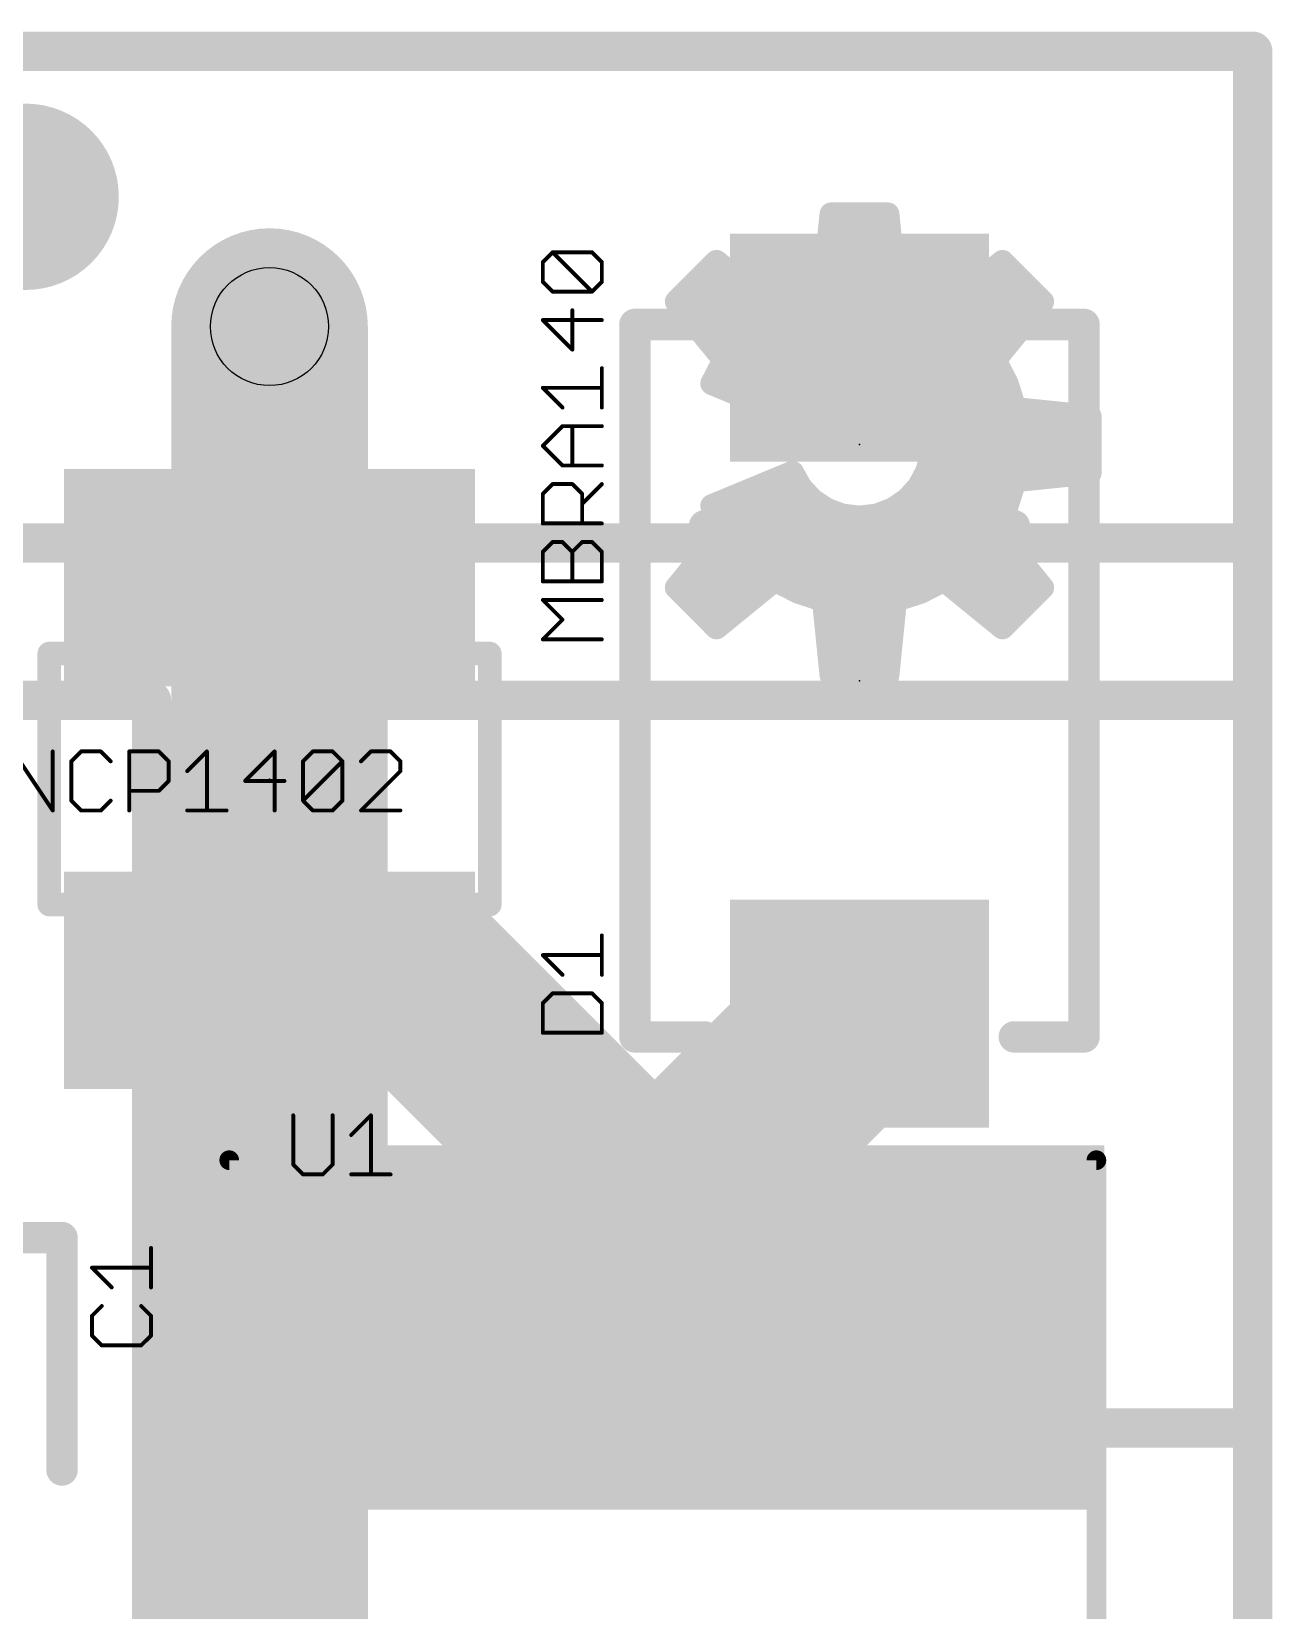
# Model space of a CAD drawing. Extents: x -119 to 41, y -19 to 17.
# Drawn here: x 4.81 to 12.83, y 6.44 to 16.64 of the extents above; entities that cross this region are included whole.
import ezdxf

# ---------------------------------------------------------------- set-up
doc = ezdxf.new("R2010")
doc.units = 0
for name, color, linetype in [('1', 12, 'CONTINUOUS'), ('16', 132, 'CONTINUOUS'), ('18', 110, 'CONTINUOUS'), ('20', 53, 'CONTINUOUS'), ('21', 53, 'CONTINUOUS'), ('22', 53, 'CONTINUOUS'), ('23', 53, 'CONTINUOUS'), ('24', 53, 'CONTINUOUS'), ('25', 253, 'CONTINUOUS'), ('27', 253, 'CONTINUOUS'), ('29', 253, 'CONTINUOUS'), ('31', 253, 'CONTINUOUS'), ('44', 253, 'CONTINUOUS'), ('51', 53, 'CONTINUOUS')]:
    doc.layers.add(name, color=color, linetype=linetype)

# ---------------------------------------------------------------- blocks, each defined once
blk = doc.blocks.new('RECT')
blk.add_solid([(-0.5, -0.5), (0.5, -0.5), (-0.5, 0.5), (0.5, 0.5)])
blk = doc.blocks.new('PIE')
at = {"const_width": 0.5}
blk.add_lwpolyline([(0, -0.25, 1), (0, 0.25, 1), (0, -0.25)], format="xyb", dxfattribs=at)
blk = doc.blocks.new('ROUNDV')
at = {"const_width": 0.5}
blk.add_lwpolyline([(0, -0.25, 1), (0, 0.25, 1), (0, -0.25)], format="xyb", dxfattribs=at)

msp = doc.modelspace()

# ---------------------------------------------------------------- linework, layer by layer
at = {"layer": '1'}
for points, const_width in [([(12.7, 16.51), (0, 16.51)], 0.254), ([(12.7, 13.335), (12.7, 16.51)], 0.254), ([(0, 13.335), (12.7, 13.335)], 0.254), ([(0, 12.319), (5.588, 12.319)], 0.254), ([(5.588, 12.319), (5.588, 0.254)], 0.254), ([(6.985, 12.319), (12.7, 12.319)], 0.254), ([(6.985, 7.62), (6.985, 12.319)], 0.254), ([(12.7, 12.319), (12.7, 7.62)], 0.254), ([(8.89, 8.9209), (7.3, 10.5109)], 1.27), ([(8.89, 9.026), (10.16, 10.296)], 1.27), ([(8.89, 8.27), (8.89, 9.026)], 1.27), ([(8.89, 8.27), (8.89, 8.9209)], 1.27), ([(12.7, 7.62), (6.985, 7.62)], 0.254)]:
    msp.add_lwpolyline(points, dxfattribs=dict(at, const_width=const_width))
for points, const_width in [([(12.7635, 16.51, 1), (12.6365, 16.51)], 0.127), ([(12.7, 16.4465, 1), (12.7, 16.5735)], 0.127), ([(12.7, 13.2715, 1), (12.7, 13.3985)], 0.127), ([(12.6365, 13.335, 1), (12.7635, 13.335)], 0.127), ([(5.6515, 12.319, 1), (5.5245, 12.319)], 0.127), ([(5.588, 12.2555, 1), (5.588, 12.3825)], 0.127), ([(6.985, 12.3825, 1), (6.985, 12.2555)], 0.127), ([(7.0485, 12.319, 1), (6.9215, 12.319)], 0.127), ([(12.7635, 12.319, 1), (12.6365, 12.319)], 0.127), ([(12.7, 12.2555, 1), (12.7, 12.3825)], 0.127), ([(7.5245, 10.7354, 1), (7.0755, 10.2864)], 0.635), ([(10.3845, 10.0715, 1), (9.9355, 10.5205)], 0.635), ([(9.2075, 9.026, 1), (8.5725, 9.026)], 0.635), ([(8.6655, 9.2505, 1), (9.1145, 8.8015)], 0.635), ([(9.2075, 8.9209, 1), (8.5725, 8.9209)], 0.635), ([(8.6655, 8.6964, 1), (9.1145, 9.1454)], 0.635), ([(8.5725, 8.27, 1), (9.2075, 8.27)], 0.635), ([(8.5725, 8.27, 1), (9.2075, 8.27)], 0.635), ([(6.985, 7.6835, 1), (6.985, 7.5565)], 0.127), ([(6.9215, 7.62, 1), (7.0485, 7.62)], 0.127), ([(12.6365, 7.62, 1), (12.7635, 7.62)], 0.127), ([(12.7, 7.5565, 1), (12.7, 7.6835)], 0.127)]:
    msp.add_lwpolyline(points, format="xyb", dxfattribs=dict(at, const_width=const_width))
at = {"layer": '16'}
for points, const_width in [([(0, 16.51), (12.7, 16.51)], 0.254), ([(12.7, 16.51), (12.7, 0)], 0.254), ([(6.35, 1.27), (6.35, 14.732)], 1.27)]:
    msp.add_lwpolyline(points, dxfattribs=dict(at, const_width=const_width))
for points, const_width in [([(12.7635, 16.51, 1), (12.6365, 16.51)], 0.127), ([(12.7, 16.4465, 1), (12.7, 16.5735)], 0.127), ([(6.6675, 14.732, 1), (6.0325, 14.732)], 0.635)]:
    msp.add_lwpolyline(points, format="xyb", dxfattribs=dict(at, const_width=const_width))
at = {"layer": '20', "const_width": 0.254}
for points in [[(12.7, 16.51), (0, 16.51)], [(12.7, 0), (12.7, 16.51)]]:
    msp.add_lwpolyline(points, dxfattribs=at)
at = {"layer": '20', "const_width": 0.127}
for points in [[(12.7635, 16.51, 1), (12.6365, 16.51)], [(12.7, 16.4465, 1), (12.7, 16.5735)]]:
    msp.add_lwpolyline(points, format="xyb", dxfattribs=at)
at = {"layer": '21'}
for points, const_width in [([(8.71, 10.146), (8.71, 14.746)], 0.2032), ([(8.71, 14.746), (9.16, 14.746)], 0.2032), ([(11.16, 14.746), (11.61, 14.746)], 0.2032), ([(11.61, 14.746), (11.61, 10.146)], 0.2032), ([(9.16, 13.446), (11.16, 13.446)], 0.2032), ([(4.9276, 11.0006), (4.9276, 12.6214)], 0.1524), ([(4.9276, 12.6214), (5.0224, 12.6214)], 0.1524), ([(5.8276, 12.6214), (5.9224, 12.6214)], 0.1524), ([(6.7776, 12.6214), (6.8724, 12.6214)], 0.1524), ([(7.6776, 12.6214), (7.7724, 12.6214)], 0.1524), ([(7.7724, 12.6214), (7.7724, 11.0006)], 0.1524), ([(5.0224, 11.0006), (4.9276, 11.0006)], 0.1524), ([(6.8724, 11.0006), (5.8276, 11.0006)], 0.1524), ([(7.7724, 11.0006), (7.6776, 11.0006)], 0.1524), ([(9.16, 10.146), (8.71, 10.146)], 0.2032), ([(11.61, 10.146), (11.16, 10.146)], 0.2032), ([(2.61, 8.85), (5.01, 8.85)], 0.2032), ([(5.01, 8.85), (5.01, 7.35)], 0.2032)]:
    msp.add_lwpolyline(points, dxfattribs=dict(at, const_width=const_width))
for points, const_width in [([(8.7608, 14.746, 1), (8.6592, 14.746)], 0.1016), ([(8.71, 14.7968, 1), (8.71, 14.6952)], 0.1016), ([(9.16, 14.6952, 1), (9.16, 14.7968)], 0.1016), ([(11.16, 14.7968, 1), (11.16, 14.6952)], 0.1016), ([(11.6608, 14.746, 1), (11.5592, 14.746)], 0.1016), ([(11.61, 14.6952, 1), (11.61, 14.7968)], 0.1016), ([(9.16, 13.4968, 1), (9.16, 13.3952)], 0.1016), ([(11.16, 13.3952, 1), (11.16, 13.4968)], 0.1016), ([(4.9657, 12.6214, 1), (4.8895, 12.6214)], 0.0762), ([(4.9276, 12.6595, 1), (4.9276, 12.5833)], 0.0762), ([(5.0224, 12.5833, 1), (5.0224, 12.6595)], 0.0762), ([(5.8276, 12.6595, 1), (5.8276, 12.5833)], 0.0762), ([(5.9224, 12.5833, 1), (5.9224, 12.6595)], 0.0762), ([(6.7776, 12.6595, 1), (6.7776, 12.5833)], 0.0762), ([(6.8724, 12.5833, 1), (6.8724, 12.6595)], 0.0762), ([(7.6776, 12.6595, 1), (7.6776, 12.5833)], 0.0762), ([(7.8105, 12.6214, 1), (7.7343, 12.6214)], 0.0762), ([(7.7724, 12.5833, 1), (7.7724, 12.6595)], 0.0762), ([(4.9276, 11.0387, 1), (4.9276, 10.9625)], 0.0762), ([(4.8895, 11.0006, 1), (4.9657, 11.0006)], 0.0762), ([(5.0224, 10.9625, 1), (5.0224, 11.0387)], 0.0762), ([(5.8276, 11.0387, 1), (5.8276, 10.9625)], 0.0762), ([(6.8724, 10.9625, 1), (6.8724, 11.0387)], 0.0762), ([(7.6776, 11.0387, 1), (7.6776, 10.9625)], 0.0762), ([(7.7343, 11.0006, 1), (7.8105, 11.0006)], 0.0762), ([(7.7724, 10.9625, 1), (7.7724, 11.0387)], 0.0762), ([(8.71, 10.1968, 1), (8.71, 10.0952)], 0.1016), ([(8.6592, 10.146, 1), (8.7608, 10.146)], 0.1016), ([(9.16, 10.0952, 1), (9.16, 10.1968)], 0.1016), ([(11.16, 10.1968, 1), (11.16, 10.0952)], 0.1016), ([(11.5592, 10.146, 1), (11.6608, 10.146)], 0.1016), ([(11.61, 10.0952, 1), (11.61, 10.1968)], 0.1016), ([(5.0608, 8.85, 1), (4.9592, 8.85)], 0.1016), ([(5.01, 8.7992, 1), (5.01, 8.9008)], 0.1016), ([(4.9592, 7.35, 1), (5.0608, 7.35)], 0.1016)]:
    msp.add_lwpolyline(points, format="xyb", dxfattribs=dict(at, const_width=const_width))
at = {"layer": '22'}
for points, const_width in [([(9.928, 14.9749), (9.9772, 15.4588)], 0.15), ([(9.9763, 15.45), (10.3437, 15.45)], 0.15), ([(9.9772, 15.4588), (10.3428, 15.4588)], 0.15), ([(10.3428, 15.4588), (10.392, 14.9749)], 0.15), ([(9.9611, 15.3), (10.3589, 15.3)], 0.15), ([(8.978, 14.8935), (9.2365, 15.152)], 0.15), ([(9.2345, 15.15), (9.239, 15.15)], 0.15), ([(9.2365, 15.152), (9.6135, 14.8446)], 0.15), ([(9.9458, 15.15), (10.3742, 15.15)], 0.15), ([(10.7065, 14.8446), (11.0835, 15.152)], 0.15), ([(11.081, 15.15), (11.0855, 15.15)], 0.15), ([(11.0835, 15.152), (11.342, 14.8935)], 0.15), ([(9.0845, 15), (9.4229, 15)], 0.15), ([(9.6135, 14.8446), (9.7653, 14.9228)], 0.15), ([(9.7653, 14.9228), (9.928, 14.9749)], 0.15), ([(9.9306, 15), (10.3894, 15)], 0.15), ([(10.392, 14.9749), (10.5547, 14.9228)], 0.15), ([(10.5547, 14.9228), (10.7065, 14.8446)], 0.15), ([(10.8971, 15), (11.2355, 15)], 0.15), ([(9.2854, 14.5165), (8.978, 14.8935)], 0.15), ([(9.0135, 14.85), (9.6069, 14.85)], 0.15), ([(9.624, 14.85), (10.696, 14.85)], 0.15), ([(10.7131, 14.85), (11.3065, 14.85)], 0.15), ([(11.342, 14.8935), (11.0346, 14.5165)], 0.15), ([(9.1358, 14.7), (11.1842, 14.7)], 0.15), ([(9.2072, 14.3647), (9.2854, 14.5165)], 0.15), ([(9.2581, 14.55), (11.0619, 14.55)], 0.15), ([(11.0346, 14.5165), (11.1128, 14.3647)], 0.15), ([(10.0585, 14.4276), (9.9527, 14.3903)], 0.15), ([(10.1702, 14.4385), (10.0585, 14.4276)], 0.15), ([(10.2813, 14.4227), (10.1702, 14.4385)], 0.15), ([(10.3854, 14.3809), (10.2813, 14.4227)], 0.15), ([(9.7269, 14.1494), (9.2072, 14.3647)], 0.15), ([(9.2254, 14.4), (9.9801, 14.4)], 0.15), ([(9.8587, 14.329), (9.782, 14.2472)], 0.15), ([(9.9527, 14.3903), (9.8587, 14.329)], 0.15), ([(10.3377, 14.4), (11.0946, 14.4)], 0.15), ([(10.4766, 14.3155), (10.3854, 14.3809)], 0.15), ([(10.5496, 14.2303), (10.4766, 14.3155)], 0.15), ([(11.1128, 14.3647), (11.1649, 14.202)], 0.15), ([(9.4841, 14.25), (9.7846, 14.25)], 0.15), ([(9.782, 14.2472), (9.7269, 14.1494)], 0.15), ([(10.5328, 14.25), (11.1495, 14.25)], 0.15), ([(10.6004, 14.1302), (10.5496, 14.2303)], 0.15), ([(11.1649, 14.202), (11.6488, 14.1528)], 0.15), ([(10.6258, 14.021), (10.6004, 14.1302)], 0.15), ([(10.6074, 14.1), (11.6488, 14.1)], 0.15), ([(11.6488, 14.1528), (11.6488, 13.7872)], 0.15), ([(10.6246, 13.9088), (10.6258, 14.021)], 0.15), ([(10.5968, 13.8001), (10.6246, 13.9088)], 0.15), ([(10.6251, 13.95), (11.6488, 13.95)], 0.15), ([(9.2072, 13.5753), (9.7269, 13.7906)], 0.15), ([(9.7269, 13.7906), (9.7807, 13.6944)], 0.15), ([(10.5439, 13.7011), (10.5968, 13.8001)], 0.15), ([(10.5967, 13.8), (11.6488, 13.8)], 0.15), ([(9.7807, 13.6944), (9.8555, 13.6135)], 0.15), ([(10.469, 13.6176), (10.5439, 13.7011)], 0.15), ([(11.1649, 13.738), (11.1128, 13.5753)], 0.15), ([(11.6488, 13.7872), (11.1649, 13.738)], 0.15), ([(9.3875, 13.65), (9.8218, 13.65)], 0.15), ([(9.8555, 13.6135), (9.9472, 13.5523)], 0.15), ([(10.3764, 13.5542), (10.469, 13.6176)], 0.15), ([(10.4981, 13.65), (11.1367, 13.65)], 0.15), ([(9.2854, 13.4235), (9.2072, 13.5753)], 0.15), ([(9.246, 13.5), (11.074, 13.5)], 0.15), ([(9.9472, 13.5523), (10.0506, 13.5141)], 0.15), ([(10.0506, 13.5141), (10.16, 13.5012)], 0.15), ([(10.16, 13.5012), (10.2714, 13.5147)], 0.15), ([(10.2714, 13.5147), (10.3764, 13.5542)], 0.15), ([(11.1128, 13.5753), (11.0346, 13.4235)], 0.15), ([(8.978, 13.0465), (9.2854, 13.4235)], 0.15), ([(11.0346, 13.4235), (11.342, 13.0465)], 0.15), ([(9.2255, 13.35), (11.0945, 13.35)], 0.15), ([(9.1032, 13.2), (11.2168, 13.2)], 0.15), ([(9.6135, 13.0954), (9.2365, 12.788)], 0.15), ([(9.7653, 13.0172), (9.6135, 13.0954)], 0.15), ([(10.7065, 13.0954), (10.5547, 13.0172)], 0.15), ([(11.0835, 12.788), (10.7065, 13.0954)], 0.15), ([(9.2365, 12.788), (8.978, 13.0465)], 0.15), ([(8.9809, 13.05), (9.5578, 13.05)], 0.15), ([(9.7016, 13.05), (10.6184, 13.05)], 0.15), ([(9.928, 12.9651), (9.7653, 13.0172)], 0.15), ([(10.5547, 13.0172), (10.392, 12.9651)], 0.15), ([(10.7622, 13.05), (11.3391, 13.05)], 0.15), ([(11.342, 13.0465), (11.0835, 12.788)], 0.15), ([(9.1245, 12.9), (9.3739, 12.9)], 0.15), ([(9.9772, 12.4812), (9.928, 12.9651)], 0.15), ([(9.9346, 12.9), (10.3854, 12.9)], 0.15), ([(10.392, 12.9651), (10.3428, 12.4812)], 0.15), ([(10.9461, 12.9), (11.1955, 12.9)], 0.15), ([(9.9499, 12.75), (10.3701, 12.75)], 0.15), ([(9.9651, 12.6), (10.3549, 12.6)], 0.15), ([(10.3428, 12.4812), (9.9772, 12.4812)], 0.15), ([(9.3225, 8.1715), (8.4582, 8.7477)], 0.1524), ([(8.4582, 8.7477), (9.3225, 8.7477)], 0.1524), ([(6.7825, 7.5478), (6.7825, 8.124)], 0.1524), ([(8.4582, 8.1715), (9.3225, 8.1715)], 0.1524), ([(5.9182, 7.8359), (6.7825, 7.8359)], 0.1524), ([(8.4582, 7.5478), (8.4582, 7.8359)], 0.1524), ([(9.3225, 7.5478), (9.3225, 7.8359)], 0.1524), ([(8.4582, 7.6919), (9.3225, 7.6919)], 0.1524), ([(5.9182, 7.0444), (6.0623, 7.1885)], 0.1524), ([(6.0623, 7.1885), (6.7825, 7.1885)], 0.1524), ([(5.9182, 6.7563), (5.9182, 7.0444)], 0.1524), ([(6.0623, 6.6123), (5.9182, 6.7563)], 0.1524), ([(6.7825, 6.6123), (6.0623, 6.6123)], 0.1524)]:
    msp.add_lwpolyline(points, dxfattribs=dict(at, const_width=const_width))
for points, const_width in [([(9.9763, 15.4875, 1), (9.9763, 15.4125)], 0.075), ([(9.9772, 15.4963, 1), (9.9772, 15.4213)], 0.075), ([(10.0145, 15.455, 1), (9.9399, 15.4626)], 0.075), ([(10.3801, 15.4626, 1), (10.3055, 15.455)], 0.075), ([(10.3428, 15.4213, 1), (10.3428, 15.4963)], 0.075), ([(10.3437, 15.4125, 1), (10.3437, 15.4875)], 0.075), ([(9.9611, 15.3375, 1), (9.9611, 15.2625)], 0.075), ([(10.3589, 15.2625, 1), (10.3589, 15.3375)], 0.075), ([(9.2345, 15.1875, 1), (9.2345, 15.1125)], 0.075), ([(9.2602, 15.1811, 1), (9.2128, 15.1229)], 0.075), ([(9.263, 15.1255, 1), (9.21, 15.1785)], 0.075), ([(9.239, 15.1125, 1), (9.239, 15.1875)], 0.075), ([(9.9458, 15.1875, 1), (9.9458, 15.1125)], 0.075), ([(10.3742, 15.1125, 1), (10.3742, 15.1875)], 0.075), ([(11.081, 15.1875, 1), (11.081, 15.1125)], 0.075), ([(11.11, 15.1785, 1), (11.057, 15.1255)], 0.075), ([(11.1072, 15.1229, 1), (11.0598, 15.1811)], 0.075), ([(11.0855, 15.1125, 1), (11.0855, 15.1875)], 0.075), ([(9.0845, 15.0375, 1), (9.0845, 14.9625)], 0.075), ([(9.4229, 14.9625, 1), (9.4229, 15.0375)], 0.075), ([(9.7539, 14.9585, 1), (9.7768, 14.8871)], 0.075), ([(9.7825, 14.8895, 1), (9.7482, 14.9562)], 0.075), ([(9.8907, 14.9787, 1), (9.9653, 14.9711)], 0.075), ([(9.9306, 15.0375, 1), (9.9306, 14.9625)], 0.075), ([(9.9394, 14.9392, 1), (9.9166, 15.0106)], 0.075), ([(10.4034, 15.0106, 1), (10.3806, 14.9392)], 0.075), ([(10.3547, 14.9711, 1), (10.4293, 14.9787)], 0.075), ([(10.3894, 14.9625, 1), (10.3894, 15.0375)], 0.075), ([(10.5718, 14.9562, 1), (10.5375, 14.8895)], 0.075), ([(10.5432, 14.8871, 1), (10.5661, 14.9585)], 0.075), ([(10.8971, 15.0375, 1), (10.8971, 14.9625)], 0.075), ([(11.2355, 14.9625, 1), (11.2355, 15.0375)], 0.075), ([(9.0071, 14.9172, 1), (8.9489, 14.8698)], 0.075), ([(8.9515, 14.92, 1), (9.0045, 14.867)], 0.075), ([(9.0135, 14.8875, 1), (9.0135, 14.8125)], 0.075), ([(9.5963, 14.8779, 1), (9.6307, 14.8113)], 0.075), ([(9.624, 14.8875, 1), (9.624, 14.8125)], 0.075), ([(9.5898, 14.8155, 1), (9.6372, 14.8737)], 0.075), ([(9.6069, 14.8125, 1), (9.6069, 14.8875)], 0.075), ([(10.6828, 14.8737, 1), (10.7302, 14.8155)], 0.075), ([(10.7131, 14.8875, 1), (10.7131, 14.8125)], 0.075), ([(10.6893, 14.8113, 1), (10.7237, 14.8779)], 0.075), ([(10.696, 14.8125, 1), (10.696, 14.8875)], 0.075), ([(11.3065, 14.8125, 1), (11.3065, 14.8875)], 0.075), ([(11.3711, 14.8698, 1), (11.3129, 14.9172)], 0.075), ([(11.3155, 14.867, 1), (11.3685, 14.92)], 0.075), ([(9.1358, 14.7375, 1), (9.1358, 14.6625)], 0.075), ([(11.1842, 14.6625, 1), (11.1842, 14.7375)], 0.075), ([(9.2581, 14.5875, 1), (9.2581, 14.5125)], 0.075), ([(9.3187, 14.4993, 1), (9.2521, 14.5337)], 0.075), ([(9.2563, 14.4928, 1), (9.3145, 14.5402)], 0.075), ([(11.0679, 14.5337, 1), (11.0013, 14.4993)], 0.075), ([(11.0055, 14.5402, 1), (11.0637, 14.4928)], 0.075), ([(11.0619, 14.5125, 1), (11.0619, 14.5875)], 0.075), ([(10.0548, 14.4649, 1), (10.0622, 14.3902)], 0.075), ([(10.071, 14.3922, 1), (10.0461, 14.4629)], 0.075), ([(10.1755, 14.4757, 1), (10.1649, 14.4014)], 0.075), ([(10.1738, 14.4012, 1), (10.1665, 14.4759)], 0.075), ([(10.2952, 14.4575, 1), (10.2673, 14.3879)], 0.075), ([(10.276, 14.3855, 1), (10.2866, 14.4598)], 0.075), ([(9.2216, 14.3993, 1), (9.1928, 14.3301)], 0.075), ([(9.1739, 14.3819, 1), (9.2405, 14.3475)], 0.075), ([(9.2254, 14.4375, 1), (9.2254, 14.3625)], 0.075), ([(9.8382, 14.3605, 1), (9.8792, 14.2976)], 0.075), ([(9.886, 14.3034, 1), (9.8313, 14.3547)], 0.075), ([(9.9402, 14.4257, 1), (9.9651, 14.355)], 0.075), ([(9.9731, 14.3589, 1), (9.9322, 14.4218)], 0.075), ([(9.9801, 14.3625, 1), (9.9801, 14.4375)], 0.075), ([(10.3377, 14.4375, 1), (10.3377, 14.3625)], 0.075), ([(10.4072, 14.4113, 1), (10.3635, 14.3504)], 0.075), ([(10.3714, 14.3461, 1), (10.3994, 14.4156)], 0.075), ([(10.505, 14.3399, 1), (10.4481, 14.2911)], 0.075), ([(10.4547, 14.285, 1), (10.4984, 14.346)], 0.075), ([(11.1485, 14.3761, 1), (11.0771, 14.3532)], 0.075), ([(11.0795, 14.3475, 1), (11.1462, 14.3818)], 0.075), ([(11.0946, 14.3625, 1), (11.0946, 14.4375)], 0.075), ([(9.4841, 14.2875, 1), (9.4841, 14.2125)], 0.075), ([(9.7546, 14.2728, 1), (9.8093, 14.2215)], 0.075), ([(9.8146, 14.2288, 1), (9.7493, 14.2656)], 0.075), ([(9.7846, 14.2125, 1), (9.7846, 14.2875)], 0.075), ([(10.5328, 14.2875, 1), (10.5328, 14.2125)], 0.075), ([(10.5831, 14.2473, 1), (10.5162, 14.2134)], 0.075), ([(10.5212, 14.2059, 1), (10.5781, 14.2547)], 0.075), ([(11.1687, 14.2393, 1), (11.1611, 14.1647)], 0.075), ([(11.1495, 14.2125, 1), (11.1495, 14.2875)], 0.075), ([(9.6942, 14.1678, 1), (9.7596, 14.131)], 0.075), ([(9.7125, 14.1148, 1), (9.7413, 14.184)], 0.075), ([(10.6369, 14.1388, 1), (10.5638, 14.1217)], 0.075), ([(10.5669, 14.1133, 1), (10.6338, 14.1472)], 0.075), ([(10.6074, 14.1375, 1), (10.6074, 14.0625)], 0.075), ([(11.1292, 14.1906, 1), (11.2006, 14.2134)], 0.075), ([(11.6863, 14.1528, 1), (11.6113, 14.1528)], 0.075), ([(11.645, 14.1155, 1), (11.6526, 14.1901)], 0.075), ([(11.6488, 14.0625, 1), (11.6488, 14.1375)], 0.075), ([(10.6633, 14.0206, 1), (10.5883, 14.0214)], 0.075), ([(10.6251, 13.9875, 1), (10.6251, 13.9125)], 0.075), ([(10.6609, 13.8995, 1), (10.5883, 13.9181)], 0.075), ([(10.5893, 14.0125, 1), (10.6624, 14.0295)], 0.075), ([(11.6488, 13.9125, 1), (11.6488, 13.9875)], 0.075), ([(9.7596, 13.8089, 1), (9.6942, 13.7723)], 0.075), ([(9.7413, 13.756, 1), (9.7125, 13.8252)], 0.075), ([(10.5967, 13.8375, 1), (10.5967, 13.7625)], 0.075), ([(10.6298, 13.7824, 1), (10.5637, 13.8178)], 0.075), ([(10.5871, 13.9092, 1), (10.6621, 13.9084)], 0.075), ([(11.6488, 13.7625, 1), (11.6488, 13.8375)], 0.075), ([(9.8083, 13.7199, 1), (9.7532, 13.669)], 0.075), ([(10.5718, 13.6761, 1), (10.516, 13.7261)], 0.075), ([(10.5604, 13.8094, 1), (10.6331, 13.7908)], 0.075), ([(11.1611, 13.7753, 1), (11.1687, 13.7007)], 0.075), ([(11.2006, 13.7266, 1), (11.1292, 13.7494)], 0.075), ([(11.6113, 13.7872, 1), (11.6863, 13.7872)], 0.075), ([(11.6526, 13.7499, 1), (11.645, 13.8245)], 0.075), ([(9.3875, 13.6875, 1), (9.3875, 13.6125)], 0.075), ([(9.748, 13.6761, 1), (9.8135, 13.7128)], 0.075), ([(9.8764, 13.6447, 1), (9.8347, 13.5823)], 0.075), ([(9.8218, 13.6125, 1), (9.8218, 13.6875)], 0.075), ([(9.828, 13.5881, 1), (9.8831, 13.639)], 0.075), ([(10.4411, 13.6426, 1), (10.4969, 13.5925)], 0.075), ([(10.4902, 13.5866, 1), (10.4478, 13.6485)], 0.075), ([(10.4981, 13.6875, 1), (10.4981, 13.6125)], 0.075), ([(10.5108, 13.7188, 1), (10.577, 13.6834)], 0.075), ([(11.1367, 13.6125, 1), (11.1367, 13.6875)], 0.075), ([(9.2405, 13.5925, 1), (9.1739, 13.5581)], 0.075), ([(9.1928, 13.6099, 1), (9.2216, 13.5407)], 0.075), ([(9.246, 13.5375, 1), (9.246, 13.4625)], 0.075), ([(9.9601, 13.5875, 1), (9.9342, 13.5171)], 0.075), ([(9.9263, 13.5211, 1), (9.968, 13.5835)], 0.075), ([(10.055, 13.5514, 1), (10.0462, 13.4769)], 0.075), ([(10.0376, 13.479, 1), (10.0635, 13.5493)], 0.075), ([(10.1555, 13.5384, 1), (10.1645, 13.464)], 0.075), ([(10.1556, 13.464, 1), (10.1644, 13.5384)], 0.075), ([(10.2582, 13.5497, 1), (10.2846, 13.4796)], 0.075), ([(10.2759, 13.4774, 1), (10.2669, 13.5519)], 0.075), ([(10.3552, 13.5851, 1), (10.3976, 13.5232)], 0.075), ([(10.3896, 13.5191, 1), (10.3632, 13.5893)], 0.075), ([(11.074, 13.4625, 1), (11.074, 13.5375)], 0.075), ([(11.0771, 13.5868, 1), (11.1485, 13.5639)], 0.075), ([(11.1462, 13.5582, 1), (11.0795, 13.5925)], 0.075), ([(9.2521, 13.4063, 1), (9.3187, 13.4407)], 0.075), ([(9.3145, 13.3998, 1), (9.2563, 13.4472)], 0.075), ([(11.0637, 13.4472, 1), (11.0055, 13.3998)], 0.075), ([(11.0013, 13.4407, 1), (11.0679, 13.4063)], 0.075), ([(9.2255, 13.3875, 1), (9.2255, 13.3125)], 0.075), ([(11.0945, 13.3125, 1), (11.0945, 13.3875)], 0.075), ([(9.1032, 13.2375, 1), (9.1032, 13.1625)], 0.075), ([(11.2168, 13.1625, 1), (11.2168, 13.2375)], 0.075), ([(9.6307, 13.1287, 1), (9.5963, 13.0621)], 0.075), ([(9.6372, 13.0663, 1), (9.5898, 13.1245)], 0.075), ([(10.7302, 13.1245, 1), (10.6828, 13.0663)], 0.075), ([(10.7237, 13.0621, 1), (10.6893, 13.1287)], 0.075), ([(9.0045, 13.073, 1), (8.9515, 13.02)], 0.075), ([(8.9489, 13.0702, 1), (9.0071, 13.0228)], 0.075), ([(8.9809, 13.0875, 1), (8.9809, 13.0125)], 0.075), ([(9.5578, 13.0125, 1), (9.5578, 13.0875)], 0.075), ([(9.7016, 13.0875, 1), (9.7016, 13.0125)], 0.075), ([(9.7768, 13.0529, 1), (9.7539, 12.9815)], 0.075), ([(9.7482, 12.9838, 1), (9.7825, 13.0505)], 0.075), ([(10.5375, 13.0505, 1), (10.5718, 12.9838)], 0.075), ([(10.5661, 12.9815, 1), (10.5432, 13.0529)], 0.075), ([(10.6184, 13.0125, 1), (10.6184, 13.0875)], 0.075), ([(10.7622, 13.0875, 1), (10.7622, 13.0125)], 0.075), ([(11.3129, 13.0228, 1), (11.3711, 13.0702)], 0.075), ([(11.3685, 13.02, 1), (11.3155, 13.073)], 0.075), ([(11.3391, 13.0125, 1), (11.3391, 13.0875)], 0.075), ([(9.1245, 12.9375, 1), (9.1245, 12.8625)], 0.075), ([(9.3739, 12.8625, 1), (9.3739, 12.9375)], 0.075), ([(9.9653, 12.9689, 1), (9.8907, 12.9613)], 0.075), ([(9.9346, 12.9375, 1), (9.9346, 12.8625)], 0.075), ([(9.9166, 12.9294, 1), (9.9394, 13.0008)], 0.075), ([(10.3806, 13.0008, 1), (10.4034, 12.9294)], 0.075), ([(10.4293, 12.9613, 1), (10.3547, 12.9689)], 0.075), ([(10.3854, 12.8625, 1), (10.3854, 12.9375)], 0.075), ([(10.9461, 12.9375, 1), (10.9461, 12.8625)], 0.075), ([(11.1955, 12.8625, 1), (11.1955, 12.9375)], 0.075), ([(9.2128, 12.8171, 1), (9.2602, 12.7589)], 0.075), ([(9.21, 12.7615, 1), (9.263, 12.8145)], 0.075), ([(11.057, 12.8145, 1), (11.11, 12.7615)], 0.075), ([(11.0598, 12.7589, 1), (11.1072, 12.8171)], 0.075), ([(9.9499, 12.7875, 1), (9.9499, 12.7125)], 0.075), ([(10.3701, 12.7125, 1), (10.3701, 12.7875)], 0.075), ([(9.9651, 12.6375, 1), (9.9651, 12.5625)], 0.075), ([(10.3549, 12.5625, 1), (10.3549, 12.6375)], 0.075), ([(9.9772, 12.5187, 1), (9.9772, 12.4437)], 0.075), ([(10.3428, 12.4437, 1), (10.3428, 12.5187)], 0.075), ([(9.9399, 12.4774, 1), (10.0145, 12.485)], 0.075), ([(10.3055, 12.485, 1), (10.3801, 12.4774)], 0.075), ([(8.4793, 8.7794, 1), (8.4371, 8.716)], 0.0762), ([(8.4582, 8.7858, 1), (8.4582, 8.7096)], 0.0762), ([(9.3225, 8.7096, 1), (9.3225, 8.7858)], 0.0762), ([(6.8206, 8.124, 1), (6.7444, 8.124)], 0.0762), ([(8.4582, 8.2096, 1), (8.4582, 8.1334)], 0.0762), ([(9.3014, 8.1398, 1), (9.3437, 8.2032)], 0.0762), ([(9.3225, 8.1334, 1), (9.3225, 8.2096)], 0.0762), ([(5.9182, 7.874, 1), (5.9182, 7.7978)], 0.0762), ([(6.7825, 7.7978, 1), (6.7825, 7.874)], 0.0762), ([(8.4963, 7.8359, 1), (8.4201, 7.8359)], 0.0762), ([(9.3606, 7.8359, 1), (9.2844, 7.8359)], 0.0762), ([(8.4582, 7.73, 1), (8.4582, 7.6538)], 0.0762), ([(9.3225, 7.6538, 1), (9.3225, 7.73)], 0.0762), ([(6.7444, 7.5478, 1), (6.8206, 7.5478)], 0.0762), ([(8.4201, 7.5478, 1), (8.4963, 7.5478)], 0.0762), ([(9.2844, 7.5478, 1), (9.3606, 7.5478)], 0.0762), ([(6.0623, 7.2266, 1), (6.0623, 7.1504)], 0.0762), ([(6.0892, 7.1616, 1), (6.0353, 7.2154)], 0.0762), ([(6.7825, 7.1504, 1), (6.7825, 7.2266)], 0.0762), ([(5.9563, 7.0444, 1), (5.8801, 7.0444)], 0.0762), ([(5.8913, 7.0714, 1), (5.9451, 7.0175)], 0.0762), ([(5.9451, 6.7833, 1), (5.8913, 6.7294)], 0.0762), ([(5.8801, 6.7563, 1), (5.9563, 6.7563)], 0.0762), ([(6.0623, 6.6504, 1), (6.0623, 6.5742)], 0.0762), ([(6.0353, 6.5853, 1), (6.0892, 6.6392)], 0.0762), ([(6.7825, 6.5742, 1), (6.7825, 6.6504)], 0.0762)]:
    msp.add_lwpolyline(points, format="xyb", dxfattribs=dict(at, const_width=const_width))
at = {"layer": '23'}
for p in [(10.16, 12.446), (6.35, 11.811)]:
    msp.add_point(p, dxfattribs=at)
at = {"layer": '24'}
msp.add_point((10.16, 13.97), dxfattribs=at)
at = {"layer": '25', "const_width": 0.0254}
for points in [[(8.4963, 10.5469), (8.4963, 10.8011)], [(8.2421, 10.5469), (8.115, 10.674)], [(8.115, 10.674), (8.4963, 10.674)], [(8.1785, 10.4269), (8.115, 10.3634)], [(8.4327, 10.4269), (8.1785, 10.4269)], [(8.4963, 10.3634), (8.4327, 10.4269)], [(8.115, 10.3634), (8.115, 10.1727)], [(8.4963, 10.1727), (8.4963, 10.3634)], [(8.115, 10.1727), (8.4963, 10.1727)], [(6.5033, 9.6396), (6.5033, 9.3219)], [(6.7575, 9.3219), (6.7575, 9.6396)], [(6.8775, 9.5125), (7.0046, 9.6396)], [(7.0046, 9.6396), (7.0046, 9.2583)], [(6.5033, 9.3219), (6.5668, 9.2583)], [(6.6939, 9.2583), (6.7575, 9.3219)], [(6.5668, 9.2583), (6.6939, 9.2583)], [(6.8775, 9.2583), (7.1317, 9.2583)], [(5.5847, 8.5285), (5.5847, 8.7827)], [(5.3305, 8.5285), (5.2034, 8.6556)], [(5.2034, 8.6556), (5.5847, 8.6556)], [(5.2669, 8.4085), (5.2034, 8.3449)], [(5.5847, 8.3449), (5.5211, 8.4085)], [(5.2034, 8.3449), (5.2034, 8.2178)], [(5.5847, 8.2178), (5.5847, 8.3449)], [(5.2034, 8.2178), (5.2669, 8.1543)], [(5.2669, 8.1543), (5.5211, 8.1543)], [(5.5211, 8.1543), (5.5847, 8.2178)]]:
    msp.add_lwpolyline(points, dxfattribs=at)
at = {"layer": '25', "const_width": 0.0127}
for points in [[(8.5026, 10.8011, 1), (8.49, 10.8011)], [(8.115, 10.6804, 1), (8.115, 10.6677)], [(8.1195, 10.6785, 1), (8.1105, 10.6695)], [(8.4963, 10.6677, 1), (8.4963, 10.6804)], [(8.2376, 10.5424, 1), (8.2466, 10.5514)], [(8.49, 10.5469, 1), (8.5026, 10.5469)], [(8.1785, 10.4333, 1), (8.1785, 10.4206)], [(8.183, 10.4224, 1), (8.174, 10.4314)], [(8.4372, 10.4314, 1), (8.4283, 10.4224)], [(8.4327, 10.4206, 1), (8.4327, 10.4333)], [(8.1213, 10.3634, 1), (8.1086, 10.3634)], [(8.1105, 10.3679, 1), (8.1195, 10.3589)], [(8.5026, 10.3634, 1), (8.49, 10.3634)], [(8.4918, 10.3589, 1), (8.5008, 10.3679)], [(8.1086, 10.1727, 1), (8.1213, 10.1727)], [(8.115, 10.1791, 1), (8.115, 10.1664)], [(8.49, 10.1727, 1), (8.5026, 10.1727)], [(8.4963, 10.1664, 1), (8.4963, 10.1791)], [(6.5096, 9.6396, 1), (6.4969, 9.6396)], [(6.7639, 9.6396, 1), (6.7511, 9.6396)], [(7.0109, 9.6396, 1), (6.9982, 9.6396)], [(7.0091, 9.6351, 1), (7.0001, 9.6441)], [(6.873, 9.517, 1), (6.882, 9.508)], [(6.4969, 9.3219, 1), (6.5096, 9.3219)], [(6.5078, 9.3263, 1), (6.4988, 9.3174)], [(6.7511, 9.3219, 1), (6.7639, 9.3219)], [(6.762, 9.3174, 1), (6.753, 9.3263)], [(6.5668, 9.2646, 1), (6.5668, 9.252)], [(6.5623, 9.2538, 1), (6.5713, 9.2628)], [(6.6895, 9.2628, 1), (6.6984, 9.2538)], [(6.6939, 9.252, 1), (6.6939, 9.2646)], [(6.8775, 9.2646, 1), (6.8775, 9.252)], [(6.9982, 9.2583, 1), (7.0109, 9.2583)], [(7.1317, 9.252, 1), (7.1317, 9.2646)], [(5.5911, 8.7827, 1), (5.5784, 8.7827)], [(5.2079, 8.6601, 1), (5.1989, 8.6511)], [(5.2034, 8.6619, 1), (5.2034, 8.6492)], [(5.5847, 8.6492, 1), (5.5847, 8.6619)], [(5.326, 8.524, 1), (5.335, 8.533)], [(5.5784, 8.5285, 1), (5.5911, 8.5285)], [(5.2714, 8.404, 1), (5.2624, 8.413)], [(5.5256, 8.413, 1), (5.5167, 8.404)], [(5.2097, 8.3449, 1), (5.197, 8.3449)], [(5.1989, 8.3494, 1), (5.2079, 8.3405)], [(5.5911, 8.3449, 1), (5.5784, 8.3449)], [(5.5802, 8.3405, 1), (5.5892, 8.3494)], [(5.2079, 8.2223, 1), (5.1989, 8.2133)], [(5.197, 8.2178, 1), (5.2097, 8.2178)], [(5.2669, 8.1606, 1), (5.2669, 8.1479)], [(5.2624, 8.1498, 1), (5.2714, 8.1588)], [(5.5167, 8.1588, 1), (5.5256, 8.1498)], [(5.5211, 8.1479, 1), (5.5211, 8.1606)], [(5.5784, 8.2178, 1), (5.5911, 8.2178)], [(5.5892, 8.2133, 1), (5.5802, 8.2223)]]:
    msp.add_lwpolyline(points, format="xyb", dxfattribs=at)
at = {"layer": '27', "const_width": 0.0254}
for points in [[(8.115, 15.1486), (8.1785, 15.2122)], [(8.1785, 15.2122), (8.4327, 15.2122)], [(8.4327, 14.9579), (8.1785, 15.2122)], [(8.4327, 15.2122), (8.4963, 15.1486)], [(8.115, 15.0215), (8.115, 15.1486)], [(8.4963, 15.1486), (8.4963, 15.0215)], [(8.1785, 14.9579), (8.115, 15.0215)], [(8.4963, 15.0215), (8.4327, 14.9579)], [(8.4327, 14.9579), (8.1785, 14.9579)], [(8.4963, 14.7744), (8.115, 14.7744)], [(8.115, 14.7744), (8.3056, 14.5837)], [(8.3056, 14.5837), (8.3056, 14.8379)], [(8.4963, 14.2095), (8.4963, 14.4637)], [(8.2421, 14.2095), (8.115, 14.3366)], [(8.115, 14.3366), (8.4963, 14.3366)], [(8.115, 13.9624), (8.2421, 14.0895)], [(8.2421, 14.0895), (8.4963, 14.0895)], [(8.3056, 13.8353), (8.3056, 14.0895)], [(8.2421, 13.8353), (8.115, 13.9624)], [(8.4963, 13.8353), (8.2421, 13.8353)], [(8.115, 13.6518), (8.1785, 13.7153)], [(8.115, 13.4611), (8.115, 13.6518)], [(8.1785, 13.7153), (8.3056, 13.7153)], [(8.3056, 13.7153), (8.3692, 13.6518)], [(8.3692, 13.5882), (8.4963, 13.7153)], [(8.3692, 13.6518), (8.3692, 13.4611)], [(8.4963, 13.4611), (8.115, 13.4611)], [(8.115, 13.2776), (8.1785, 13.3411)], [(8.115, 13.0869), (8.115, 13.2776)], [(8.1785, 13.3411), (8.2421, 13.3411)], [(8.2421, 13.3411), (8.3056, 13.2776)], [(8.3056, 13.2776), (8.3692, 13.3411)], [(8.3056, 13.0869), (8.3056, 13.2776)], [(8.3692, 13.3411), (8.4327, 13.3411)], [(8.4327, 13.3411), (8.4963, 13.2776)], [(8.4963, 13.2776), (8.4963, 13.0869)], [(8.4963, 13.0869), (8.115, 13.0869)], [(8.2421, 12.8398), (8.115, 12.9669)], [(8.115, 12.9669), (8.4963, 12.9669)], [(8.115, 12.7127), (8.2421, 12.8398)], [(8.4963, 12.7127), (8.115, 12.7127)], [(4.6957, 11.9891), (4.95, 11.6078)], [(4.95, 11.6078), (4.95, 11.9891)], [(5.1335, 11.9891), (5.07, 11.9256)], [(5.07, 11.9256), (5.07, 11.6714)], [(5.2606, 11.9891), (5.1335, 11.9891)], [(5.3242, 11.9256), (5.2606, 11.9891)], [(5.4442, 11.6078), (5.4442, 11.9891)], [(5.4442, 11.9891), (5.6348, 11.9891)], [(5.6348, 11.9891), (5.6984, 11.9256)], [(5.6984, 11.9256), (5.6984, 11.7985)], [(5.8184, 11.862), (5.9455, 11.9891)], [(5.9455, 11.9891), (5.9455, 11.6078)], [(6.3832, 11.9891), (6.1926, 11.7985)], [(6.3832, 11.6078), (6.3832, 11.9891)], [(6.5668, 11.9256), (6.6303, 11.9891)], [(6.5668, 11.6714), (6.5668, 11.9256)], [(6.5668, 11.6714), (6.821, 11.9256)], [(6.6303, 11.9891), (6.7574, 11.9891)], [(6.7574, 11.9891), (6.821, 11.9256)], [(6.821, 11.9256), (6.821, 11.6714)], [(7.0045, 11.9891), (6.941, 11.9256)], [(7.1316, 11.9891), (7.0045, 11.9891)], [(7.1952, 11.9256), (7.1316, 11.9891)], [(7.1952, 11.862), (7.1952, 11.9256)], [(6.941, 11.6078), (7.1952, 11.862)], [(5.6348, 11.7349), (5.4442, 11.7349)], [(5.6984, 11.7985), (5.6348, 11.7349)], [(6.1926, 11.7985), (6.4468, 11.7985)], [(5.07, 11.6714), (5.1335, 11.6078)], [(5.2606, 11.6078), (5.3242, 11.6714)], [(6.6303, 11.6078), (6.5668, 11.6714)], [(6.821, 11.6714), (6.7574, 11.6078)], [(5.1335, 11.6078), (5.2606, 11.6078)], [(5.8184, 11.6078), (6.0726, 11.6078)], [(6.7574, 11.6078), (6.6303, 11.6078)], [(7.1952, 11.6078), (6.941, 11.6078)]]:
    msp.add_lwpolyline(points, dxfattribs=at)
at = {"layer": '27', "const_width": 0.0127}
for points in [[(8.1785, 15.2185, 1), (8.1785, 15.2058)], [(8.183, 15.2166, 1), (8.174, 15.2077)], [(8.183, 15.2077, 1), (8.174, 15.2166)], [(8.4372, 15.2166, 1), (8.4283, 15.2077)], [(8.4327, 15.2058, 1), (8.4327, 15.2185)], [(8.1213, 15.1486, 1), (8.1086, 15.1486)], [(8.1105, 15.1531, 1), (8.1195, 15.1441)], [(8.5026, 15.1486, 1), (8.49, 15.1486)], [(8.4918, 15.1441, 1), (8.5008, 15.1531)], [(8.1086, 15.0215, 1), (8.1213, 15.0215)], [(8.1195, 15.026, 1), (8.1105, 15.017)], [(8.49, 15.0215, 1), (8.5026, 15.0215)], [(8.5008, 15.017, 1), (8.4918, 15.026)], [(8.1785, 14.9643, 1), (8.1785, 14.9516)], [(8.174, 14.9534, 1), (8.183, 14.9624)], [(8.4283, 14.9624, 1), (8.4372, 14.9534)], [(8.4283, 14.9534, 1), (8.4372, 14.9624)], [(8.4327, 14.9516, 1), (8.4327, 14.9643)], [(8.1195, 14.7789, 1), (8.1105, 14.7699)], [(8.115, 14.7807, 1), (8.115, 14.768)], [(8.312, 14.8379, 1), (8.2993, 14.8379)], [(8.4963, 14.768, 1), (8.4963, 14.7807)], [(8.2993, 14.5837, 1), (8.312, 14.5837)], [(8.3011, 14.5792, 1), (8.3101, 14.5882)], [(8.5026, 14.4637, 1), (8.49, 14.4637)], [(8.1195, 14.3411, 1), (8.1105, 14.3321)], [(8.115, 14.343, 1), (8.115, 14.3303)], [(8.4963, 14.3303, 1), (8.4963, 14.343)], [(8.2376, 14.205, 1), (8.2466, 14.214)], [(8.49, 14.2095, 1), (8.5026, 14.2095)], [(8.2421, 14.0959, 1), (8.2421, 14.0832)], [(8.2466, 14.085, 1), (8.2376, 14.094)], [(8.312, 14.0895, 1), (8.2993, 14.0895)], [(8.4963, 14.0832, 1), (8.4963, 14.0959)], [(8.1195, 13.9669, 1), (8.1105, 13.9579)], [(8.1105, 13.9669, 1), (8.1195, 13.9579)], [(8.2421, 13.8417, 1), (8.2421, 13.829)], [(8.2376, 13.8308, 1), (8.2466, 13.8398)], [(8.2993, 13.8353, 1), (8.312, 13.8353)], [(8.4963, 13.829, 1), (8.4963, 13.8417)], [(8.1213, 13.6518, 1), (8.1086, 13.6518)], [(8.1105, 13.6563, 1), (8.1195, 13.6473)], [(8.1785, 13.7217, 1), (8.1785, 13.709)], [(8.183, 13.7108, 1), (8.174, 13.7198)], [(8.3101, 13.7198, 1), (8.3011, 13.7108)], [(8.3056, 13.709, 1), (8.3056, 13.7217)], [(8.3755, 13.6518, 1), (8.3628, 13.6518)], [(8.3647, 13.6473, 1), (8.3737, 13.6563)], [(8.5008, 13.7108, 1), (8.4918, 13.7198)], [(8.3647, 13.5927, 1), (8.3737, 13.5837)], [(8.1086, 13.4611, 1), (8.1213, 13.4611)], [(8.115, 13.4675, 1), (8.115, 13.4548)], [(8.3628, 13.4611, 1), (8.3755, 13.4611)], [(8.4963, 13.4548, 1), (8.4963, 13.4675)], [(8.1213, 13.2776, 1), (8.1086, 13.2776)], [(8.1105, 13.2821, 1), (8.1195, 13.2731)], [(8.1785, 13.3475, 1), (8.1785, 13.3348)], [(8.183, 13.3366, 1), (8.174, 13.3456)], [(8.2466, 13.3456, 1), (8.2376, 13.3366)], [(8.2421, 13.3348, 1), (8.2421, 13.3475)], [(8.3011, 13.2821, 1), (8.3101, 13.2731)], [(8.312, 13.2776, 1), (8.2993, 13.2776)], [(8.3011, 13.2731, 1), (8.3101, 13.2821)], [(8.3692, 13.3475, 1), (8.3692, 13.3348)], [(8.3737, 13.3366, 1), (8.3647, 13.3456)], [(8.4372, 13.3456, 1), (8.4283, 13.3366)], [(8.4327, 13.3348, 1), (8.4327, 13.3475)], [(8.5026, 13.2776, 1), (8.49, 13.2776)], [(8.4918, 13.2731, 1), (8.5008, 13.2821)], [(8.1086, 13.0869, 1), (8.1213, 13.0869)], [(8.115, 13.0933, 1), (8.115, 13.0806)], [(8.2993, 13.0869, 1), (8.312, 13.0869)], [(8.49, 13.0869, 1), (8.5026, 13.0869)], [(8.4963, 13.0806, 1), (8.4963, 13.0933)], [(8.115, 12.9733, 1), (8.115, 12.9606)], [(8.1195, 12.9714, 1), (8.1105, 12.9624)], [(8.4963, 12.9606, 1), (8.4963, 12.9733)], [(8.2466, 12.8353, 1), (8.2376, 12.8443)], [(8.2376, 12.8353, 1), (8.2466, 12.8443)], [(8.1105, 12.7172, 1), (8.1195, 12.7082)], [(8.115, 12.719, 1), (8.115, 12.7064)], [(8.4963, 12.7064, 1), (8.4963, 12.719)], [(4.9563, 11.9891, 1), (4.9436, 11.9891)], [(5.0763, 11.9256, 1), (5.0636, 11.9256)], [(5.0655, 11.9301, 1), (5.0744, 11.9211)], [(5.1335, 11.9955, 1), (5.1335, 11.9828)], [(5.138, 11.9846, 1), (5.129, 11.9936)], [(5.2651, 11.9936, 1), (5.2561, 11.9846)], [(5.2606, 11.9828, 1), (5.2606, 11.9955)], [(5.3197, 11.9211, 1), (5.3287, 11.9301)], [(5.4505, 11.9891, 1), (5.4378, 11.9891)], [(5.4442, 11.9955, 1), (5.4442, 11.9828)], [(5.6393, 11.9936, 1), (5.6303, 11.9846)], [(5.6348, 11.9828, 1), (5.6348, 11.9955)], [(5.7047, 11.9256, 1), (5.692, 11.9256)], [(5.6939, 11.9211, 1), (5.7029, 11.9301)], [(5.9518, 11.9891, 1), (5.9391, 11.9891)], [(5.95, 11.9846, 1), (5.941, 11.9936)], [(6.3896, 11.9891, 1), (6.3769, 11.9891)], [(6.3877, 11.9846, 1), (6.3787, 11.9936)], [(6.5731, 11.9256, 1), (6.5604, 11.9256)], [(6.5623, 11.9301, 1), (6.5713, 11.9211)], [(6.6303, 11.9955, 1), (6.6303, 11.9828)], [(6.6348, 11.9846, 1), (6.6258, 11.9936)], [(6.7619, 11.9936, 1), (6.753, 11.9846)], [(6.7574, 11.9828, 1), (6.7574, 11.9955)], [(6.8273, 11.9256, 1), (6.8146, 11.9256)], [(6.8255, 11.9211, 1), (6.8165, 11.9301)], [(6.8165, 11.9211, 1), (6.8255, 11.9301)], [(6.9365, 11.9301, 1), (6.9455, 11.9211)], [(7.0045, 11.9955, 1), (7.0045, 11.9828)], [(7.009, 11.9846, 1), (7, 11.9936)], [(7.1361, 11.9936, 1), (7.1272, 11.9846)], [(7.1316, 11.9828, 1), (7.1316, 11.9955)], [(7.2016, 11.9256, 1), (7.1889, 11.9256)], [(7.1907, 11.9211, 1), (7.1997, 11.9301)], [(5.8139, 11.8665, 1), (5.8229, 11.8575)], [(7.1889, 11.862, 1), (7.2016, 11.862)], [(7.1997, 11.8575, 1), (7.1907, 11.8665)], [(5.4442, 11.7413, 1), (5.4442, 11.7286)], [(5.6303, 11.7394, 1), (5.6393, 11.7304)], [(5.6348, 11.7286, 1), (5.6348, 11.7413)], [(5.692, 11.7985, 1), (5.7047, 11.7985)], [(5.7029, 11.794, 1), (5.6939, 11.803)], [(6.1926, 11.8048, 1), (6.1926, 11.7921)], [(6.1881, 11.803, 1), (6.1971, 11.794)], [(6.4468, 11.7921, 1), (6.4468, 11.8048)], [(5.0744, 11.6758, 1), (5.0655, 11.6669)], [(5.0636, 11.6714, 1), (5.0763, 11.6714)], [(5.3287, 11.6669, 1), (5.3197, 11.6758)], [(6.5604, 11.6714, 1), (6.5731, 11.6714)], [(6.5713, 11.6758, 1), (6.5623, 11.6669)], [(6.5623, 11.6758, 1), (6.5713, 11.6669)], [(6.8146, 11.6714, 1), (6.8273, 11.6714)], [(6.8255, 11.6669, 1), (6.8165, 11.6758)], [(4.9436, 11.6078, 1), (4.9563, 11.6078)], [(4.9447, 11.6043, 1), (4.9552, 11.6113)], [(5.1335, 11.6142, 1), (5.1335, 11.6015)], [(5.129, 11.6033, 1), (5.138, 11.6123)], [(5.2561, 11.6123, 1), (5.2651, 11.6033)], [(5.2606, 11.6015, 1), (5.2606, 11.6142)], [(5.4378, 11.6078, 1), (5.4505, 11.6078)], [(5.8184, 11.6142, 1), (5.8184, 11.6015)], [(5.9391, 11.6078, 1), (5.9518, 11.6078)], [(6.0726, 11.6015, 1), (6.0726, 11.6142)], [(6.3769, 11.6078, 1), (6.3896, 11.6078)], [(6.6303, 11.6142, 1), (6.6303, 11.6015)], [(6.6258, 11.6033, 1), (6.6348, 11.6123)], [(6.753, 11.6123, 1), (6.7619, 11.6033)], [(6.7574, 11.6015, 1), (6.7574, 11.6142)], [(6.941, 11.6142, 1), (6.941, 11.6015)], [(6.9365, 11.6123, 1), (6.9455, 11.6033)], [(7.1952, 11.6015, 1), (7.1952, 11.6142)]]:
    msp.add_lwpolyline(points, format="xyb", dxfattribs=at)
at = {"layer": '44'}
msp.add_circle((6.35, 14.732), 0.381, dxfattribs=at)
at = {"layer": '51'}
for points, const_width in [([(4.9276, 12.6214), (7.7724, 12.6214)], 0.1524), ([(7.7724, 11.0006), (4.9276, 11.0006)], 0.1524), ([(11.69, 9.35), (6.09, 9.35)], 0.127), ([(6.09, 9.35), (6.09, 3.37)], 0.127), ([(11.69, 3.37), (11.69, 9.35)], 0.127)]:
    msp.add_lwpolyline(points, dxfattribs=dict(at, const_width=const_width))
for points, const_width in [([(4.9276, 12.6595, 1), (4.9276, 12.5833)], 0.0762), ([(7.7724, 12.5833, 1), (7.7724, 12.6595)], 0.0762), ([(4.9276, 11.0387, 1), (4.9276, 10.9625)], 0.0762), ([(7.7724, 10.9625, 1), (7.7724, 11.0387)], 0.0762), ([(6.09, 9.3818, 1), (6.09, 9.3182)], 0.0635), ([(6.1217, 9.35, 1), (6.0583, 9.35)], 0.0635), ([(11.7218, 9.35, 1), (11.6583, 9.35)], 0.0635), ([(11.69, 9.3182, 1), (11.69, 9.3818)], 0.0635)]:
    msp.add_lwpolyline(points, format="xyb", dxfattribs=dict(at, const_width=const_width))

# ---------------------------------------------------------------- block references
at = {"layer": '1'}
msp.add_blockref('PIE', (4.7752, 15.5702), dxfattribs=at)
for p, xscale, yscale, rotation in [((10.16, 14.596), 1.27, 1.47, 90), ((5.4, 13.1111), 0.55, 1.2, 180), ((6.35, 13.1111), 0.55, 1.2, 180), ((7.3, 13.1111), 0.55, 1.2, 180), ((5.4, 10.5109), 0.55, 1.2, 180), ((7.3, 10.5109), 0.55, 1.2, 180), ((10.16, 10.296), 1.27, 1.47, 270), ((8.89, 8.27), 5.5, 2.15, 180)]:
    msp.add_blockref('RECT', p, dxfattribs=dict(at, xscale=xscale, yscale=yscale, rotation=rotation))
at = {"layer": '18', "xscale": 1.27, "yscale": 1.27}
msp.add_blockref('ROUNDV', (6.35, 14.732), dxfattribs=at)
msp.add_blockref('ROUNDV', (6.35, 14.732), dxfattribs=at)
at = {"layer": '29', "xscale": 1.2032, "yscale": 1.2032}
msp.add_blockref('PIE', (4.7752, 15.5702), dxfattribs=at)
at = {"layer": '29'}
for p, xscale, yscale, rotation in [((10.16, 14.596), 1.4732, 1.6732, 90), ((5.4, 13.1111), 0.7532, 1.4032, 180), ((6.35, 13.1111), 0.7532, 1.4032, 180), ((7.3, 13.1111), 0.7532, 1.4032, 180), ((5.4, 10.5109), 0.7532, 1.4032, 180), ((7.3, 10.5109), 0.7532, 1.4032, 180), ((10.16, 10.296), 1.4732, 1.6732, 270), ((8.89, 8.27), 5.7032, 2.3532, 180)]:
    msp.add_blockref('RECT', p, dxfattribs=dict(at, xscale=xscale, yscale=yscale, rotation=rotation))
at = {"layer": '31'}
for p, xscale, yscale, rotation in [((10.16, 14.596), 1.27, 1.47, 90), ((5.4, 13.1111), 0.55, 1.2, 180), ((6.35, 13.1111), 0.55, 1.2, 180), ((7.3, 13.1111), 0.55, 1.2, 180), ((5.4, 10.5109), 0.55, 1.2, 180), ((7.3, 10.5109), 0.55, 1.2, 180), ((10.16, 10.296), 1.27, 1.47, 270), ((8.89, 8.27), 5.5, 2.15, 180)]:
    msp.add_blockref('RECT', p, dxfattribs=dict(at, xscale=xscale, yscale=yscale, rotation=rotation))
at = {"layer": '51', "xscale": 0.5, "yscale": 0.65, "rotation": 180}
for p in [(5.4, 12.986), (6.35, 12.986), (7.3, 12.986), (5.4, 10.636), (7.3, 10.636)]:
    msp.add_blockref('RECT', p, dxfattribs=at)

doc.saveas('drawing.dxf')
